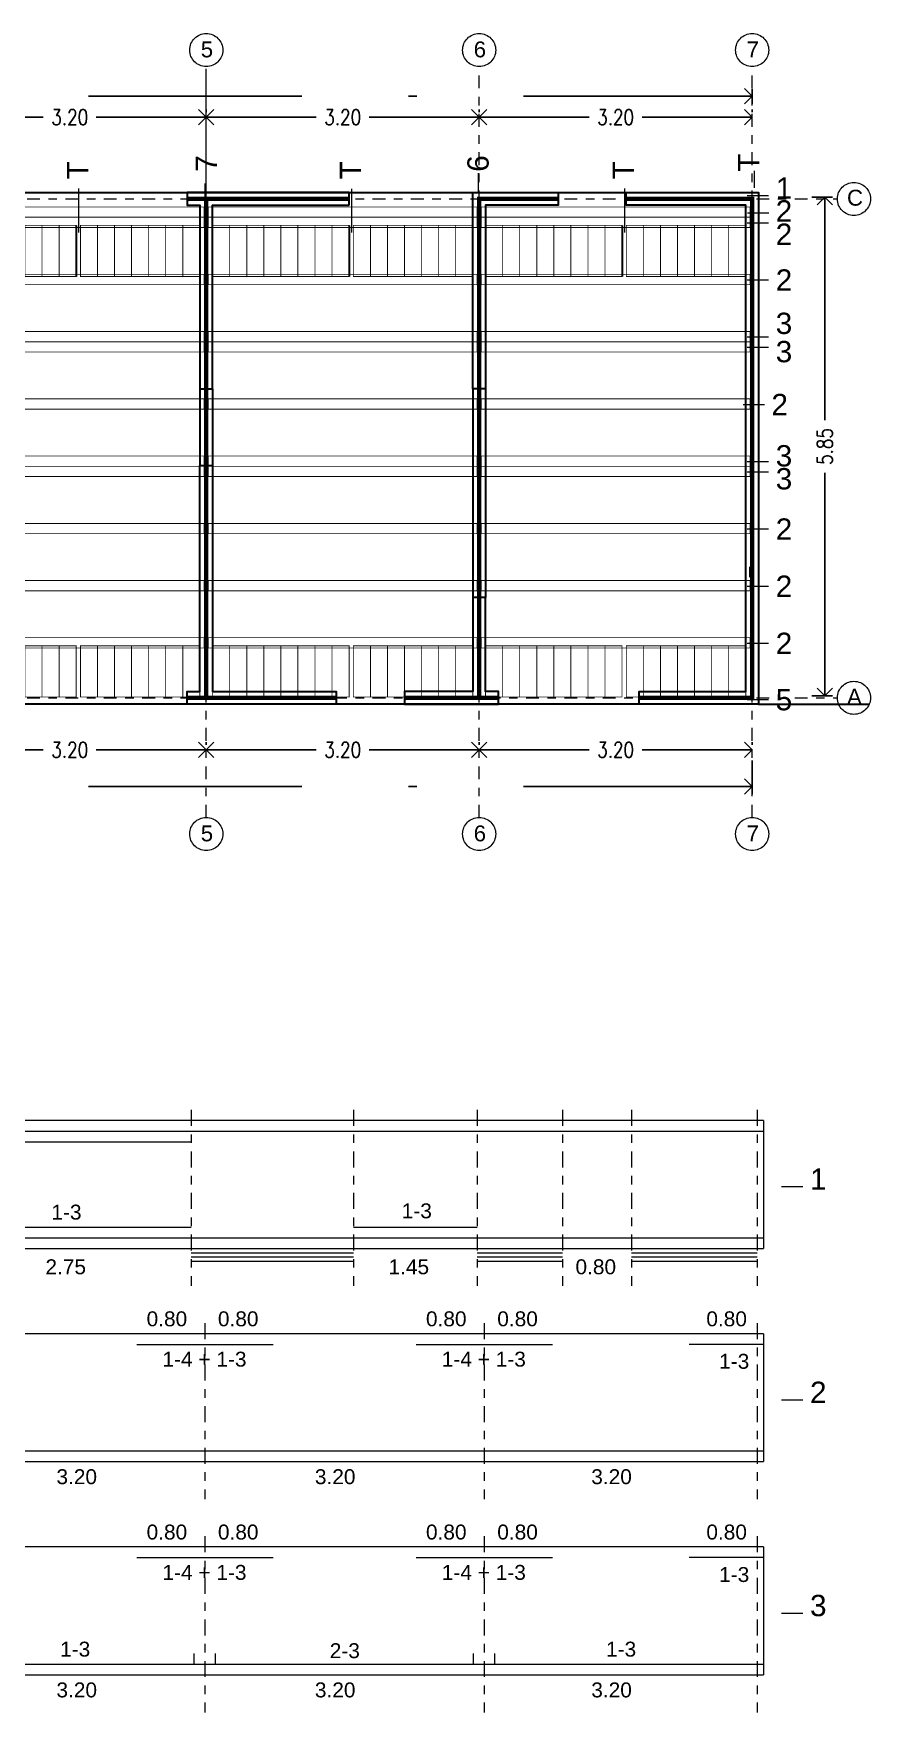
# Model space of a CAD drawing. Header units: metres. Extents: x 101 to 152, y -469 to -326.
# Drawn here: x 120.02 to 129.83, y -430.4 to -410.72 of the extents above; entities that cross this region are included whole.
import ezdxf

# ---------------------------------------------------------------- set-up
doc = ezdxf.new("R2010")
doc.units = ezdxf.units.M
doc.header["$LTSCALE"] = 5
doc.header["$MEASUREMENT"] = 0
doc.linetypes.add('CENTER2', pattern=[1.125, 0.75, -0.125, 0.125, -0.125])
doc.linetypes.add('DASHDOT', pattern=[1, 0.5, -0.25, 0, -0.25])
doc.layers.get('0').update_dxf_attribs({"color": 30})
doc.layers.get('DEFPOINTS').update_dxf_attribs({"color": 210})
for name, color, linetype, lineweight in [('A-ANNO-DIMS', 3, 'Continuous', 18), ('A-ANNO-SYMB', 3, 'Continuous', 18), ('A-ANNO-TEXT', 3, 'Continuous', 18), ('A-DETL-MBND', 3, 'Continuous', 18), ('A-FLOR-LEVL', 7, 'Continuous', 35), ('A-WALL-FULL', 7, 'Continuous', 35)]:
    doc.layers.add(name, color=color, linetype=linetype, lineweight=lineweight)
doc.styles.add('E-ARIAL', font='arial.ttf')
doc.styles.add('E-ROMANS', font='romans.shx', dxfattribs={"width": 0.8})
doc.styles.get("Standard").update_dxf_attribs({"font": 'arial.ttf'})
doc.dimstyles.new('E-0100_ARW_18', dxfattribs={"dimscale": 0.001, "dimtxt": 180, "dimasz": 180, "dimexe": 90, "dimexo": 60, "dimgap": 90, "dimtad": 0, "dimzin": 0, "dimdsep": 46, "dimtxsty": 'E-ROMANS', "dimblk": 'OPEN90', "dimcen": 90, "dimclrd": 256, "dimclre": 256, "dimclrt": 256, "dimadec": 0, "dimazin": 0, "dimtfac": 1, "dimtmove": 1, "dimatfit": 3, "dimldrblk": 'OPEN90', "dimfxl": 1, "dimtfill": 1, "dimtolj": 1, "dimtzin": 0, "dimarcsym": 0})

# ---------------------------------------------------------------- blocks, each defined once
blk = doc.blocks.new('_Open90')
at = {"color": 0, "linetype": 'ByBlock', "lineweight": -2}
for p, q in [((0, 0), (-1, 0)), ((-0.5, 0.5), (0, 0)), ((0, 0), (-0.5, -0.5))]:
    blk.add_line(p, q, dxfattribs=at)
blk = doc.blocks.new('*D47')
at = {"layer": 'A-ANNO-DIMS', "linetype": 'DASHDOT', "lineweight": -2, "transparency": 16777216}
for p, q in [((118.84, -419.056), (118.84, -419.026)), ((122.04, -419.056), (122.04, -419.026)), ((119.02, -419.116), (120.13, -419.116)), ((121.86, -419.116), (120.749, -419.116))]:
    blk.add_line(p, q, dxfattribs=at)
at = {"layer": 'DEFPOINTS', "color": 0, "linetype": 'DASHDOT', "transparency": 16777216}
for p in [(118.84, -419.116), (122.04, -419.116), (122.04, -419.116)]:
    blk.add_point(p, dxfattribs=at)
at = {"layer": 'A-ANNO-DIMS', "linetype": 'DASHDOT', "lineweight": -2, "transparency": 16777216, "xscale": 0.18, "yscale": 0.18, "zscale": 0.18, "rotation": 180}
blk.add_blockref('_Open90', (118.84, -419.116), dxfattribs=at)
at = {"layer": 'A-ANNO-DIMS', "linetype": 'DASHDOT', "lineweight": -2, "transparency": 16777216, "xscale": 0.18, "yscale": 0.18, "zscale": 0.18}
blk.add_blockref('_Open90', (122.04, -419.116), dxfattribs=at)
at = {"layer": 'A-ANNO-DIMS', "linetype": 'DASHDOT', "transparency": 16777216, "insert": (120.44, -419.116), "char_height": 0.18, "attachment_point": 5, "style": 'E-ROMANS', "bg_fill": 3, "box_fill_scale": 1.25, "bg_fill_color": 256, "bg_fill_true_color": 13158600, "bg_fill_transparency": 0}
blk.add_mtext('\\A1;3.20', dxfattribs=at)
blk = doc.blocks.new('*D48')
at = {"layer": 'A-ANNO-DIMS', "linetype": 'DASHDOT', "lineweight": -2, "transparency": 16777216}
for p, q in [((122.04, -419.056), (122.04, -419.026)), ((125.24, -419.056), (125.24, -419.026)), ((122.22, -419.116), (123.33, -419.116)), ((125.06, -419.116), (123.949, -419.116))]:
    blk.add_line(p, q, dxfattribs=at)
at = {"layer": 'DEFPOINTS', "color": 0, "linetype": 'DASHDOT', "transparency": 16777216}
for p in [(122.04, -419.116), (125.24, -419.116), (125.24, -419.116)]:
    blk.add_point(p, dxfattribs=at)
at = {"layer": 'A-ANNO-DIMS', "linetype": 'DASHDOT', "lineweight": -2, "transparency": 16777216, "xscale": 0.18, "yscale": 0.18, "zscale": 0.18, "rotation": 180}
blk.add_blockref('_Open90', (122.04, -419.116), dxfattribs=at)
at = {"layer": 'A-ANNO-DIMS', "linetype": 'DASHDOT', "lineweight": -2, "transparency": 16777216, "xscale": 0.18, "yscale": 0.18, "zscale": 0.18}
blk.add_blockref('_Open90', (125.24, -419.116), dxfattribs=at)
at = {"layer": 'A-ANNO-DIMS', "linetype": 'DASHDOT', "transparency": 16777216, "insert": (123.64, -419.116), "char_height": 0.18, "attachment_point": 5, "style": 'E-ROMANS', "bg_fill": 3, "box_fill_scale": 1.25, "bg_fill_color": 256, "bg_fill_true_color": 13158600, "bg_fill_transparency": 0}
blk.add_mtext('\\A1;3.20', dxfattribs=at)
blk = doc.blocks.new('*D49')
at = {"layer": 'A-ANNO-DIMS', "linetype": 'DASHDOT', "lineweight": -2, "transparency": 16777216}
for p, q in [((125.24, -419.056), (125.24, -419.026)), ((128.44, -419.056), (128.44, -419.026)), ((125.42, -419.116), (126.53, -419.116)), ((128.26, -419.116), (127.149, -419.116))]:
    blk.add_line(p, q, dxfattribs=at)
at = {"layer": 'DEFPOINTS', "color": 0, "linetype": 'DASHDOT', "transparency": 16777216}
for p in [(125.24, -419.116), (128.44, -419.116), (128.44, -419.116)]:
    blk.add_point(p, dxfattribs=at)
at = {"layer": 'A-ANNO-DIMS', "linetype": 'DASHDOT', "lineweight": -2, "transparency": 16777216, "xscale": 0.18, "yscale": 0.18, "zscale": 0.18, "rotation": 180}
blk.add_blockref('_Open90', (125.24, -419.116), dxfattribs=at)
at = {"layer": 'A-ANNO-DIMS', "linetype": 'DASHDOT', "lineweight": -2, "transparency": 16777216, "xscale": 0.18, "yscale": 0.18, "zscale": 0.18}
blk.add_blockref('_Open90', (128.44, -419.116), dxfattribs=at)
at = {"layer": 'A-ANNO-DIMS', "linetype": 'DASHDOT', "transparency": 16777216, "insert": (126.84, -419.116), "char_height": 0.18, "attachment_point": 5, "style": 'E-ROMANS', "bg_fill": 3, "box_fill_scale": 1.25, "bg_fill_color": 256, "bg_fill_true_color": 13158600, "bg_fill_transparency": 0}
blk.add_mtext('\\A1;3.20', dxfattribs=at)
blk = doc.blocks.new('*D50')
at = {"layer": 'A-ANNO-DIMS', "linetype": 'DASHDOT', "lineweight": -2, "transparency": 16777216}
for p, q in [((128.44, -419.242), (128.44, -419.637)), ((109.242, -419.641), (109.242, -419.457)), ((109.422, -419.547), (118.473, -419.547)), ((128.26, -419.547), (119.208, -419.547))]:
    blk.add_line(p, q, dxfattribs=at)
at = {"layer": 'DEFPOINTS', "color": 0, "linetype": 'DASHDOT', "transparency": 16777216}
for p in [(128.44, -419.182), (128.44, -419.547), (109.242, -419.701)]:
    blk.add_point(p, dxfattribs=at)
at = {"layer": 'A-ANNO-DIMS', "linetype": 'DASHDOT', "lineweight": -2, "transparency": 16777216, "xscale": 0.18, "yscale": 0.18, "zscale": 0.18, "rotation": 180}
blk.add_blockref('_Open90', (109.242, -419.547), dxfattribs=at)
at = {"layer": 'A-ANNO-DIMS', "linetype": 'DASHDOT', "lineweight": -2, "transparency": 16777216, "xscale": 0.18, "yscale": 0.18, "zscale": 0.18}
blk.add_blockref('_Open90', (128.44, -419.547), dxfattribs=at)
at = {"layer": 'A-ANNO-DIMS', "linetype": 'DASHDOT', "transparency": 16777216, "insert": (118.841, -419.547), "char_height": 0.18, "attachment_point": 5, "style": 'E-ROMANS', "bg_fill": 3, "box_fill_scale": 1.25, "bg_fill_color": 256, "bg_fill_true_color": 13158600, "bg_fill_transparency": 0}
blk.add_mtext('\\A1;19.20', dxfattribs=at)
blk = doc.blocks.new('*D54')
at = {"layer": 'A-ANNO-DIMS', "linetype": 'DASHDOT', "lineweight": -2, "transparency": 16777216}
for p, q in [((118.84, -411.639), (118.84, -411.609)), ((119.02, -411.699), (120.13, -411.699)), ((121.86, -411.699), (120.749, -411.699)), ((122.04, -411.639), (122.04, -411.609))]:
    blk.add_line(p, q, dxfattribs=at)
at = {"layer": 'DEFPOINTS', "color": 0, "linetype": 'DASHDOT', "transparency": 16777216}
for p in [(118.84, -411.699), (122.04, -411.699), (122.04, -411.699)]:
    blk.add_point(p, dxfattribs=at)
at = {"layer": 'A-ANNO-DIMS', "linetype": 'DASHDOT', "lineweight": -2, "transparency": 16777216, "xscale": 0.18, "yscale": 0.18, "zscale": 0.18, "rotation": 180}
blk.add_blockref('_Open90', (118.84, -411.699), dxfattribs=at)
at = {"layer": 'A-ANNO-DIMS', "linetype": 'DASHDOT', "lineweight": -2, "transparency": 16777216, "xscale": 0.18, "yscale": 0.18, "zscale": 0.18}
blk.add_blockref('_Open90', (122.04, -411.699), dxfattribs=at)
at = {"layer": 'A-ANNO-DIMS', "linetype": 'DASHDOT', "transparency": 16777216, "insert": (120.44, -411.699), "char_height": 0.18, "attachment_point": 5, "style": 'E-ROMANS', "bg_fill": 3, "box_fill_scale": 1.25, "bg_fill_color": 256, "bg_fill_true_color": 13158600, "bg_fill_transparency": 0}
blk.add_mtext('\\A1;3.20', dxfattribs=at)
blk = doc.blocks.new('*D55')
at = {"layer": 'A-ANNO-DIMS', "linetype": 'DASHDOT', "lineweight": -2, "transparency": 16777216}
for p, q in [((122.04, -411.639), (122.04, -411.609)), ((122.22, -411.699), (123.33, -411.699)), ((125.06, -411.699), (123.949, -411.699)), ((125.24, -411.639), (125.24, -411.609))]:
    blk.add_line(p, q, dxfattribs=at)
at = {"layer": 'DEFPOINTS', "color": 0, "linetype": 'DASHDOT', "transparency": 16777216}
for p in [(122.04, -411.699), (125.24, -411.699), (125.24, -411.699)]:
    blk.add_point(p, dxfattribs=at)
at = {"layer": 'A-ANNO-DIMS', "linetype": 'DASHDOT', "lineweight": -2, "transparency": 16777216, "xscale": 0.18, "yscale": 0.18, "zscale": 0.18, "rotation": 180}
blk.add_blockref('_Open90', (122.04, -411.699), dxfattribs=at)
at = {"layer": 'A-ANNO-DIMS', "linetype": 'DASHDOT', "lineweight": -2, "transparency": 16777216, "xscale": 0.18, "yscale": 0.18, "zscale": 0.18}
blk.add_blockref('_Open90', (125.24, -411.699), dxfattribs=at)
at = {"layer": 'A-ANNO-DIMS', "linetype": 'DASHDOT', "transparency": 16777216, "insert": (123.64, -411.699), "char_height": 0.18, "attachment_point": 5, "style": 'E-ROMANS', "bg_fill": 3, "box_fill_scale": 1.25, "bg_fill_color": 256, "bg_fill_true_color": 13158600, "bg_fill_transparency": 0}
blk.add_mtext('\\A1;3.20', dxfattribs=at)
blk = doc.blocks.new('*D56')
at = {"layer": 'A-ANNO-DIMS', "linetype": 'DASHDOT', "lineweight": -2, "transparency": 16777216}
for p, q in [((125.24, -411.639), (125.24, -411.609)), ((125.42, -411.699), (126.53, -411.699)), ((128.26, -411.699), (127.149, -411.699)), ((128.44, -411.639), (128.44, -411.609))]:
    blk.add_line(p, q, dxfattribs=at)
at = {"layer": 'DEFPOINTS', "color": 0, "linetype": 'DASHDOT', "transparency": 16777216}
for p in [(125.24, -411.699), (128.44, -411.699), (128.44, -411.699)]:
    blk.add_point(p, dxfattribs=at)
at = {"layer": 'A-ANNO-DIMS', "linetype": 'DASHDOT', "lineweight": -2, "transparency": 16777216, "xscale": 0.18, "yscale": 0.18, "zscale": 0.18, "rotation": 180}
blk.add_blockref('_Open90', (125.24, -411.699), dxfattribs=at)
at = {"layer": 'A-ANNO-DIMS', "linetype": 'DASHDOT', "lineweight": -2, "transparency": 16777216, "xscale": 0.18, "yscale": 0.18, "zscale": 0.18}
blk.add_blockref('_Open90', (128.44, -411.699), dxfattribs=at)
at = {"layer": 'A-ANNO-DIMS', "linetype": 'DASHDOT', "transparency": 16777216, "insert": (126.84, -411.699), "char_height": 0.18, "attachment_point": 5, "style": 'E-ROMANS', "bg_fill": 3, "box_fill_scale": 1.25, "bg_fill_color": 256, "bg_fill_true_color": 13158600, "bg_fill_transparency": 0}
blk.add_mtext('\\A1;3.20', dxfattribs=at)
blk = doc.blocks.new('*D57')
at = {"layer": 'A-ANNO-DIMS', "linetype": 'DASHDOT', "lineweight": -2, "transparency": 16777216}
for p, q in [((109.242, -411.266), (109.242, -411.541)), ((128.44, -411.366), (128.44, -411.541)), ((109.422, -411.451), (118.473, -411.451)), ((128.26, -411.451), (119.208, -411.451))]:
    blk.add_line(p, q, dxfattribs=at)
at = {"layer": 'DEFPOINTS', "color": 0, "linetype": 'DASHDOT', "transparency": 16777216}
for p in [(109.242, -411.206), (128.44, -411.306), (128.44, -411.451)]:
    blk.add_point(p, dxfattribs=at)
at = {"layer": 'A-ANNO-DIMS', "linetype": 'DASHDOT', "lineweight": -2, "transparency": 16777216, "xscale": 0.18, "yscale": 0.18, "zscale": 0.18, "rotation": 180}
blk.add_blockref('_Open90', (109.242, -411.451), dxfattribs=at)
at = {"layer": 'A-ANNO-DIMS', "linetype": 'DASHDOT', "lineweight": -2, "transparency": 16777216, "xscale": 0.18, "yscale": 0.18, "zscale": 0.18}
blk.add_blockref('_Open90', (128.44, -411.451), dxfattribs=at)
at = {"layer": 'A-ANNO-DIMS', "linetype": 'DASHDOT', "transparency": 16777216, "insert": (118.841, -411.451), "char_height": 0.18, "attachment_point": 5, "style": 'E-ROMANS', "bg_fill": 3, "box_fill_scale": 1.25, "bg_fill_color": 256, "bg_fill_true_color": 13158600, "bg_fill_transparency": 0}
blk.add_mtext('\\A1;19.20', dxfattribs=at)
blk = doc.blocks.new('*D59')
at = {"layer": 'A-ANNO-DIMS', "linetype": 'DASHDOT', "lineweight": -2, "transparency": 16777216}
for p, q in [((129.139, -412.635), (129.384, -412.635)), ((129.294, -412.815), (129.294, -415.25)), ((129.294, -418.305), (129.294, -415.869)), ((129.139, -418.485), (129.384, -418.485))]:
    blk.add_line(p, q, dxfattribs=at)
at = {"layer": 'DEFPOINTS', "color": 0, "linetype": 'DASHDOT', "transparency": 16777216}
for p in [(129.079, -412.635), (129.079, -418.485), (129.294, -418.485)]:
    blk.add_point(p, dxfattribs=at)
at = {"layer": 'A-ANNO-DIMS', "linetype": 'DASHDOT', "lineweight": -2, "transparency": 16777216, "xscale": 0.18, "yscale": 0.18, "zscale": 0.18}
for p, rotation in [((129.294, -412.635), 90), ((129.294, -418.485), 270)]:
    blk.add_blockref('_Open90', p, dxfattribs=dict(at, rotation=rotation))
at = {"layer": 'A-ANNO-DIMS', "linetype": 'DASHDOT', "transparency": 16777216, "insert": (129.294, -415.56), "char_height": 0.18, "attachment_point": 5, "rotation": 90, "style": 'E-ROMANS', "bg_fill": 3, "box_fill_scale": 1.25, "bg_fill_color": 256, "bg_fill_true_color": 13158600, "bg_fill_transparency": 0}
blk.add_mtext('\\A1;5.85', dxfattribs=at)

msp = doc.modelspace()

# ---------------------------------------------------------------- linework, layer by layer
at = {"layer": 'A-ANNO-SYMB', "linetype": 'CENTER2'}
msp.add_line((122.04, -414.882), (122.04, -411.106), dxfattribs=at)
at = {"layer": 'A-ANNO-SYMB', "linetype": 'CENTER2', "ltscale": 0.04}
for p, q in [((122.04, -419.91), (122.04, -411.123)), ((125.24, -419.91), (125.24, -411.106)), ((125.24, -419.91), (125.24, -411.123)), ((128.44, -419.91), (128.44, -411.106)), ((108.24, -412.657), (129.44, -412.657)), ((122.04, -419.91), (122.04, -415.512)), ((108.24, -418.507), (129.44, -418.507))]:
    msp.add_line(p, q, dxfattribs=at)
at = {"layer": 'A-ANNO-SYMB', "linetype": 'CENTER2', "ltscale": 0.05}
for p, q in [((121.865, -423.337), (121.865, -425.402)), ((123.765, -423.337), (123.765, -425.402)), ((125.215, -423.337), (125.215, -425.402)), ((126.215, -423.337), (126.215, -425.402)), ((127.025, -423.337), (127.025, -425.402)), ((128.5, -423.337), (128.5, -425.402)), ((122.025, -425.837), (122.025, -427.902)), ((125.3, -425.837), (125.3, -427.902)), ((128.5, -425.837), (128.5, -427.902)), ((122.025, -428.337), (122.025, -430.402)), ((125.3, -428.337), (125.3, -430.402)), ((128.5, -428.337), (128.5, -430.402))]:
    msp.add_line(p, q, dxfattribs=at)
at = {"layer": 'A-ANNO-SYMB', "linetype": 'CENTER2'}
for centre in [(122.04, -410.912), (125.24, -410.912), (128.44, -410.912), (129.633, -412.657), (129.633, -418.507), (122.04, -420.103), (125.24, -420.103), (128.44, -420.103)]:
    msp.add_circle(centre, 0.194, dxfattribs=at)
at = {"layer": 'A-ANNO-TEXT', "color": 2}
for points in [[(125.228, -412.354), (125.228, -412.571)], [(128.467, -412.528), (128.467, -412.329)], [(120.542, -412.536), (120.542, -413.05)], [(122.023, -412.475), (122.023, -412.697)], [(123.742, -412.538), (123.742, -413.05)], [(126.942, -412.534), (126.942, -413.05)], [(128.387, -412.819), (128.634, -412.819)]]:
    msp.add_lwpolyline(points, dxfattribs=at)
at = {"layer": 'A-ANNO-TEXT', "color": 2, "elevation": 70.947}
for points in [[(128.383, -412.618), (128.633, -412.618)], [(128.383, -412.936), (128.633, -412.936)], [(128.383, -413.606), (128.633, -413.606)], [(128.383, -414.276), (128.633, -414.276)], [(128.383, -414.396), (128.633, -414.396)], [(128.333, -415.066), (128.583, -415.066)], [(128.383, -415.736), (128.633, -415.736)], [(128.383, -415.856), (128.633, -415.856)], [(128.383, -416.526), (128.633, -416.526)], [(128.383, -417.196), (128.633, -417.196)], [(128.383, -417.866), (128.633, -417.866)], [(128.383, -418.526), (128.633, -418.526)], [(128.784, -424.237), (129.034, -424.237)], [(128.784, -426.737), (129.034, -426.737)], [(128.784, -429.237), (129.034, -429.237)]]:
    msp.add_lwpolyline(points, dxfattribs=at)
at = {"layer": 'A-DETL-MBND'}
for p, q in [((128.575, -423.462), (109.225, -423.462)), ((128.575, -423.462), (128.575, -424.962)), ((109.225, -424.962), (128.575, -424.962)), ((128.575, -425.962), (109.225, -425.962)), ((128.575, -426.087), (127.775, -426.087)), ((128.575, -425.962), (128.575, -427.462)), ((109.225, -427.462), (128.575, -427.462)), ((128.575, -428.462), (109.225, -428.462)), ((128.575, -428.462), (128.575, -429.962)), ((128.575, -428.587), (127.775, -428.587)), ((109.225, -429.962), (128.575, -429.962))]:
    msp.add_line(p, q, dxfattribs=at)
at = {"layer": 'A-DETL-MBND', "color": 5}
for p, q in [((109.225, -423.587), (128.575, -423.587)), ((115.775, -423.712), (121.865, -423.712)), ((115.775, -424.712), (121.865, -424.712)), ((123.765, -424.712), (125.215, -424.712)), ((109.225, -424.837), (128.575, -424.837)), ((121.225, -426.087), (122.825, -426.087)), ((124.5, -426.087), (126.1, -426.087)), ((128.575, -426.087), (127.7, -426.087)), ((109.225, -427.337), (128.575, -427.337)), ((121.225, -428.587), (122.825, -428.587)), ((124.5, -428.587), (126.1, -428.587)), ((128.575, -428.587), (127.7, -428.587)), ((109.225, -429.837), (128.575, -429.837)), ((121.9, -429.837), (121.9, -429.712)), ((122.15, -429.837), (122.15, -429.712)), ((125.175, -429.837), (125.175, -429.712)), ((125.425, -429.837), (125.425, -429.712))]:
    msp.add_line(p, q, dxfattribs=at)
at = {"layer": 'A-DETL-MBND', "color": 8}
for p, q in [((121.865, -425.012), (123.765, -425.012)), ((121.865, -425.062), (123.765, -425.062)), ((121.865, -425.112), (123.765, -425.112)), ((125.215, -425.012), (126.215, -425.012)), ((125.215, -425.062), (126.215, -425.062)), ((125.215, -425.112), (126.215, -425.112)), ((127.025, -425.012), (128.5, -425.012)), ((127.025, -425.062), (128.5, -425.062)), ((127.025, -425.112), (128.5, -425.112))]:
    msp.add_line(p, q, dxfattribs=at)
at = {"layer": 'A-FLOR-LEVL'}
for p, q in [((109.165, -412.582), (128.515, -412.582)), ((128.515, -412.582), (128.515, -418.582)), ((121.965, -414.882), (121.965, -415.782)), ((122.115, -414.882), (122.115, -415.792)), ((125.165, -414.882), (125.165, -417.332)), ((125.315, -414.882), (125.315, -417.332)), ((128.515, -418.582), (109.165, -418.582))]:
    msp.add_line(p, q, dxfattribs=at)
at = {"layer": 'A-FLOR-LEVL', "const_width": 0.01}
for points in [[(118.865, -412.752), (122.015, -412.752), (122.015, -412.872), (118.865, -412.872), (118.865, -412.752)], [(122.065, -412.752), (125.215, -412.752), (125.215, -412.872), (122.065, -412.872), (122.065, -412.752)], [(125.265, -412.752), (128.415, -412.752), (128.415, -412.872), (125.265, -412.872), (125.265, -412.752)], [(118.865, -412.872), (122.015, -412.872), (122.015, -412.992), (118.865, -412.992), (118.865, -412.872)], [(120.565, -412.967), (120.765, -412.967), (120.765, -413.567), (120.565, -413.567), (120.565, -412.967)], [(120.765, -412.967), (120.965, -412.967), (120.965, -413.567), (120.765, -413.567), (120.765, -412.967)], [(120.965, -412.967), (121.165, -412.967), (121.165, -413.567), (120.965, -413.567), (120.965, -412.967)], [(121.165, -412.967), (121.365, -412.967), (121.365, -413.567), (121.165, -413.567), (121.165, -412.967)], [(121.365, -412.967), (121.565, -412.967), (121.565, -413.567), (121.365, -413.567), (121.365, -412.967)], [(121.565, -412.967), (121.765, -412.967), (121.765, -413.567), (121.565, -413.567), (121.565, -412.967)], [(121.765, -412.967), (121.965, -412.967), (121.965, -413.567), (121.765, -413.567), (121.765, -412.967)], [(122.065, -412.872), (125.215, -412.872), (125.215, -412.992), (122.065, -412.992), (122.065, -412.872)], [(122.115, -412.967), (122.315, -412.967), (122.315, -413.567), (122.115, -413.567), (122.115, -412.967)], [(122.315, -412.967), (122.515, -412.967), (122.515, -413.567), (122.315, -413.567), (122.315, -412.967)], [(123.765, -412.967), (123.965, -412.967), (123.965, -413.567), (123.765, -413.567), (123.765, -412.967)], [(123.965, -412.967), (124.165, -412.967), (124.165, -413.567), (123.965, -413.567), (123.965, -412.967)], [(124.165, -412.967), (124.365, -412.967), (124.365, -413.567), (124.165, -413.567), (124.165, -412.967)], [(124.365, -412.967), (124.565, -412.967), (124.565, -413.567), (124.365, -413.567), (124.365, -412.967)], [(124.565, -412.967), (124.765, -412.967), (124.765, -413.567), (124.565, -413.567), (124.565, -412.967)], [(124.765, -412.967), (124.965, -412.967), (124.965, -413.567), (124.765, -413.567), (124.765, -412.967)], [(124.965, -412.967), (125.165, -412.967), (125.165, -413.567), (124.965, -413.567), (124.965, -412.967)], [(125.265, -412.872), (128.415, -412.872), (128.415, -412.992), (125.265, -412.992), (125.265, -412.872)], [(125.315, -412.967), (125.515, -412.967), (125.515, -413.567), (125.315, -413.567), (125.315, -412.967)], [(126.965, -412.967), (127.165, -412.967), (127.165, -413.567), (126.965, -413.567), (126.965, -412.967)], [(127.165, -412.967), (127.365, -412.967), (127.365, -413.567), (127.165, -413.567), (127.165, -412.967)], [(127.365, -412.967), (127.565, -412.967), (127.565, -413.567), (127.365, -413.567), (127.365, -412.967)], [(127.565, -412.967), (127.765, -412.967), (127.765, -413.567), (127.565, -413.567), (127.565, -412.967)], [(127.765, -412.967), (127.965, -412.967), (127.965, -413.567), (127.765, -413.567), (127.765, -412.967)], [(127.965, -412.967), (128.165, -412.967), (128.165, -413.567), (127.965, -413.567), (127.965, -412.967)], [(128.165, -412.967), (128.365, -412.967), (128.365, -413.567), (128.165, -413.567), (128.165, -412.967)], [(118.865, -413.542), (122.015, -413.542), (122.015, -413.662), (118.865, -413.662), (118.865, -413.542)], [(122.065, -413.542), (125.215, -413.542), (125.215, -413.662), (122.065, -413.662), (122.065, -413.542)], [(125.265, -413.542), (128.415, -413.542), (128.415, -413.662), (125.265, -413.662), (125.265, -413.542)], [(118.865, -414.212), (122.015, -414.212), (122.015, -414.332), (118.865, -414.332), (118.865, -414.212)], [(118.865, -414.332), (122.015, -414.332), (122.015, -414.452), (118.865, -414.452), (118.865, -414.332)], [(122.065, -414.212), (125.215, -414.212), (125.215, -414.332), (122.065, -414.332), (122.065, -414.212)], [(122.065, -414.332), (125.215, -414.332), (125.215, -414.452), (122.065, -414.452), (122.065, -414.332)], [(125.265, -414.212), (128.415, -414.212), (128.415, -414.332), (125.265, -414.332), (125.265, -414.212)], [(125.265, -414.332), (128.415, -414.332), (128.415, -414.452), (125.265, -414.452), (125.265, -414.332)], [(118.865, -415.002), (122.015, -415.002), (122.015, -415.122), (118.865, -415.122), (118.865, -415.002)], [(122.065, -415.002), (125.215, -415.002), (125.215, -415.122), (122.065, -415.122), (122.065, -415.002)], [(125.265, -415.002), (128.415, -415.002), (128.415, -415.122), (125.265, -415.122), (125.265, -415.002)], [(118.865, -415.672), (122.015, -415.672), (122.015, -415.792), (118.865, -415.792), (118.865, -415.672)], [(122.065, -415.672), (125.215, -415.672), (125.215, -415.792), (122.065, -415.792), (122.065, -415.672)], [(125.265, -415.672), (128.415, -415.672), (128.415, -415.792), (125.265, -415.792), (125.265, -415.672)], [(118.865, -415.792), (122.015, -415.792), (122.015, -415.912), (118.865, -415.912), (118.865, -415.792)], [(122.065, -415.792), (125.215, -415.792), (125.215, -415.912), (122.065, -415.912), (122.065, -415.792)], [(125.265, -415.792), (128.415, -415.792), (128.415, -415.912), (125.265, -415.912), (125.265, -415.792)], [(118.865, -416.462), (122.015, -416.462), (122.015, -416.582), (118.865, -416.582), (118.865, -416.462)], [(122.065, -416.462), (125.215, -416.462), (125.215, -416.582), (122.065, -416.582), (122.065, -416.462)], [(125.265, -416.462), (128.415, -416.462), (128.415, -416.582), (125.265, -416.582), (125.265, -416.462)], [(118.865, -417.132), (122.015, -417.132), (122.015, -417.252), (118.865, -417.252), (118.865, -417.132)], [(122.065, -417.132), (125.215, -417.132), (125.215, -417.252), (122.065, -417.252), (122.065, -417.132)], [(125.265, -417.132), (128.415, -417.132), (128.415, -417.252), (125.265, -417.252), (125.265, -417.132)], [(118.865, -417.802), (122.015, -417.802), (122.015, -417.922), (118.865, -417.922), (118.865, -417.802)], [(122.065, -417.802), (125.215, -417.802), (125.215, -417.922), (122.065, -417.922), (122.065, -417.802)], [(125.265, -417.802), (128.415, -417.802), (128.415, -417.922), (125.265, -417.922), (125.265, -417.802)], [(120.565, -417.897), (120.765, -417.897), (120.765, -418.497), (120.565, -418.497), (120.565, -417.897)], [(120.765, -417.897), (120.965, -417.897), (120.965, -418.497), (120.765, -418.497), (120.765, -417.897)], [(120.965, -417.897), (121.165, -417.897), (121.165, -418.497), (120.965, -418.497), (120.965, -417.897)], [(121.165, -417.897), (121.365, -417.897), (121.365, -418.497), (121.165, -418.497), (121.165, -417.897)], [(121.365, -417.897), (121.565, -417.897), (121.565, -418.497), (121.365, -418.497), (121.365, -417.897)], [(121.565, -417.897), (121.765, -417.897), (121.765, -418.497), (121.565, -418.497), (121.565, -417.897)], [(121.765, -417.897), (121.965, -417.897), (121.965, -418.497), (121.765, -418.497), (121.765, -417.897)], [(122.115, -417.897), (122.315, -417.897), (122.315, -418.497), (122.115, -418.497), (122.115, -417.897)], [(123.765, -417.897), (123.965, -417.897), (123.965, -418.497), (123.765, -418.497), (123.765, -417.897)], [(123.965, -417.897), (124.165, -417.897), (124.165, -418.497), (123.965, -418.497), (123.965, -417.897)], [(124.165, -417.897), (124.365, -417.897), (124.365, -418.497), (124.165, -418.497), (124.165, -417.897)], [(124.365, -417.897), (124.565, -417.897), (124.565, -418.497), (124.365, -418.497), (124.365, -417.897)], [(124.565, -417.897), (124.765, -417.897), (124.765, -418.497), (124.565, -418.497), (124.565, -417.897)], [(124.765, -417.897), (124.965, -417.897), (124.965, -418.497), (124.765, -418.497), (124.765, -417.897)], [(124.965, -417.897), (125.165, -417.897), (125.165, -418.497), (124.965, -418.497), (124.965, -417.897)], [(125.315, -417.897), (125.515, -417.897), (125.515, -418.497), (125.315, -418.497), (125.315, -417.897)], [(126.965, -417.897), (127.165, -417.897), (127.165, -418.497), (126.965, -418.497), (126.965, -417.897)], [(127.165, -417.897), (127.365, -417.897), (127.365, -418.497), (127.165, -418.497), (127.165, -417.897)], [(127.365, -417.897), (127.565, -417.897), (127.565, -418.497), (127.365, -418.497), (127.365, -417.897)], [(127.565, -417.897), (127.765, -417.897), (127.765, -418.497), (127.565, -418.497), (127.565, -417.897)], [(127.765, -417.897), (127.965, -417.897), (127.965, -418.497), (127.765, -418.497), (127.765, -417.897)], [(127.965, -417.897), (128.165, -417.897), (128.165, -418.497), (127.965, -418.497), (127.965, -417.897)], [(128.165, -417.897), (128.365, -417.897), (128.365, -418.497), (128.165, -418.497), (128.165, -417.897)]]:
    msp.add_lwpolyline(points, dxfattribs=at)
at = {"layer": 'A-FLOR-LEVL'}
for points in [[(119.915, -413.567, 0, 0, 0), (119.915, -412.967, 0.01, 0.01, 0), (120.115, -412.967, 0.01, 0.01, 0), (120.115, -413.567, 0.01, 0.01, 0), (119.915, -413.567, 0.01, 0.01, 0), (119.915, -412.967, 0, 0, 0)], [(120.115, -413.567, 0, 0, 0), (120.115, -412.967, 0.01, 0.01, 0), (120.315, -412.967, 0.01, 0.01, 0), (120.315, -413.567, 0.01, 0.01, 0), (120.115, -413.567, 0.01, 0.01, 0), (120.115, -412.967, 0, 0, 0)], [(120.315, -413.567, 0, 0, 0), (120.315, -412.967, 0.01, 0.01, 0), (120.515, -412.967, 0.01, 0.01, 0), (120.515, -413.567, 0.01, 0.01, 0), (120.315, -413.567, 0.01, 0.01, 0), (120.315, -412.967, 0, 0, 0)], [(122.515, -413.567, 0, 0, 0), (122.515, -412.967, 0.01, 0.01, 0), (122.715, -412.967, 0.01, 0.01, 0), (122.715, -413.567, 0.01, 0.01, 0), (122.515, -413.567, 0.01, 0.01, 0), (122.515, -412.967, 0, 0, 0)], [(122.715, -413.567, 0, 0, 0), (122.715, -412.967, 0.01, 0.01, 0), (122.915, -412.967, 0.01, 0.01, 0), (122.915, -413.567, 0.01, 0.01, 0), (122.715, -413.567, 0.01, 0.01, 0), (122.715, -412.967, 0, 0, 0)], [(122.915, -413.567, 0, 0, 0), (122.915, -412.967, 0.01, 0.01, 0), (123.115, -412.967, 0.01, 0.01, 0), (123.115, -413.567, 0.01, 0.01, 0), (122.915, -413.567, 0.01, 0.01, 0), (122.915, -412.967, 0, 0, 0)], [(123.115, -413.567, 0, 0, 0), (123.115, -412.967, 0.01, 0.01, 0), (123.315, -412.967, 0.01, 0.01, 0), (123.315, -413.567, 0.01, 0.01, 0), (123.115, -413.567, 0.01, 0.01, 0), (123.115, -412.967, 0, 0, 0)], [(123.315, -413.567, 0, 0, 0), (123.315, -412.967, 0.01, 0.01, 0), (123.515, -412.967, 0.01, 0.01, 0), (123.515, -413.567, 0.01, 0.01, 0), (123.315, -413.567, 0.01, 0.01, 0), (123.315, -412.967, 0, 0, 0)], [(123.515, -413.567, 0, 0, 0), (123.515, -412.967, 0.01, 0.01, 0), (123.715, -412.967, 0.01, 0.01, 0), (123.715, -413.567, 0.01, 0.01, 0), (123.515, -413.567, 0.01, 0.01, 0), (123.515, -412.967, 0, 0, 0)], [(125.715, -413.567, 0, 0, 0), (125.715, -412.967, 0.01, 0.01, 0), (125.915, -412.967, 0.01, 0.01, 0), (125.915, -413.567, 0.01, 0.01, 0), (125.715, -413.567, 0.01, 0.01, 0), (125.715, -412.967, 0, 0, 0)], [(125.915, -413.567, 0, 0, 0), (125.915, -412.967, 0.01, 0.01, 0), (126.115, -412.967, 0.01, 0.01, 0), (126.115, -413.567, 0.01, 0.01, 0), (125.915, -413.567, 0.01, 0.01, 0), (125.915, -412.967, 0, 0, 0)], [(126.115, -413.567, 0, 0, 0), (126.115, -412.967, 0.01, 0.01, 0), (126.315, -412.967, 0.01, 0.01, 0), (126.315, -413.567, 0.01, 0.01, 0), (126.115, -413.567, 0.01, 0.01, 0), (126.115, -412.967, 0, 0, 0)], [(126.315, -413.567, 0, 0, 0), (126.315, -412.967, 0.01, 0.01, 0), (126.515, -412.967, 0.01, 0.01, 0), (126.515, -413.567, 0.01, 0.01, 0), (126.315, -413.567, 0.01, 0.01, 0), (126.315, -412.967, 0, 0, 0)], [(126.515, -413.567, 0, 0, 0), (126.515, -412.967, 0.01, 0.01, 0), (126.715, -412.967, 0.01, 0.01, 0), (126.715, -413.567, 0.01, 0.01, 0), (126.515, -413.567, 0.01, 0.01, 0), (126.515, -412.967, 0, 0, 0)], [(126.715, -413.567, 0, 0, 0), (126.715, -412.967, 0.01, 0.01, 0), (126.915, -412.967, 0.01, 0.01, 0), (126.915, -413.567, 0.01, 0.01, 0), (126.715, -413.567, 0.01, 0.01, 0), (126.715, -412.967, 0, 0, 0)], [(119.915, -418.497, 0, 0, 0), (119.915, -417.897, 0.01, 0.01, 0), (120.115, -417.897, 0.01, 0.01, 0), (120.115, -418.497, 0.01, 0.01, 0), (119.915, -418.497, 0.01, 0.01, 0), (119.915, -417.897, 0, 0, 0)], [(120.115, -418.497, 0, 0, 0), (120.115, -417.897, 0.01, 0.01, 0), (120.315, -417.897, 0.01, 0.01, 0), (120.315, -418.497, 0.01, 0.01, 0), (120.115, -418.497, 0.01, 0.01, 0), (120.115, -417.897, 0, 0, 0)], [(120.315, -418.497, 0, 0, 0), (120.315, -417.897, 0.01, 0.01, 0), (120.515, -417.897, 0.01, 0.01, 0), (120.515, -418.497, 0.01, 0.01, 0), (120.315, -418.497, 0.01, 0.01, 0), (120.315, -417.897, 0, 0, 0)], [(122.515, -418.497, 0, 0, 0), (122.515, -417.897, 0.01, 0.01, 0), (122.715, -417.897, 0.01, 0.01, 0), (122.715, -418.497, 0.01, 0.01, 0), (122.515, -418.497, 0.01, 0.01, 0), (122.515, -417.897, 0, 0, 0)], [(122.715, -418.497, 0, 0, 0), (122.715, -417.897, 0.01, 0.01, 0), (122.915, -417.897, 0.01, 0.01, 0), (122.915, -418.497, 0.01, 0.01, 0), (122.715, -418.497, 0.01, 0.01, 0), (122.715, -417.897, 0, 0, 0)], [(122.915, -418.497, 0, 0, 0), (122.915, -417.897, 0.01, 0.01, 0), (123.115, -417.897, 0.01, 0.01, 0), (123.115, -418.497, 0.01, 0.01, 0), (122.915, -418.497, 0.01, 0.01, 0), (122.915, -417.897, 0, 0, 0)], [(123.115, -418.497, 0, 0, 0), (123.115, -417.897, 0.01, 0.01, 0), (123.315, -417.897, 0.01, 0.01, 0), (123.315, -418.497, 0.01, 0.01, 0), (123.115, -418.497, 0.01, 0.01, 0), (123.115, -417.897, 0, 0, 0)], [(123.315, -418.497, 0, 0, 0), (123.315, -417.897, 0.01, 0.01, 0), (123.515, -417.897, 0.01, 0.01, 0), (123.515, -418.497, 0.01, 0.01, 0), (123.315, -418.497, 0.01, 0.01, 0), (123.315, -417.897, 0, 0, 0)], [(123.515, -418.497, 0, 0, 0), (123.515, -417.897, 0.01, 0.01, 0), (123.715, -417.897, 0.01, 0.01, 0), (123.715, -418.497, 0.01, 0.01, 0), (123.515, -418.497, 0.01, 0.01, 0), (123.515, -417.897, 0, 0, 0)], [(125.715, -418.497, 0, 0, 0), (125.715, -417.897, 0.01, 0.01, 0), (125.915, -417.897, 0.01, 0.01, 0), (125.915, -418.497, 0.01, 0.01, 0), (125.715, -418.497, 0.01, 0.01, 0), (125.715, -417.897, 0, 0, 0)], [(125.915, -418.497, 0, 0, 0), (125.915, -417.897, 0.01, 0.01, 0), (126.115, -417.897, 0.01, 0.01, 0), (126.115, -418.497, 0.01, 0.01, 0), (125.915, -418.497, 0.01, 0.01, 0), (125.915, -417.897, 0, 0, 0)], [(126.115, -418.497, 0, 0, 0), (126.115, -417.897, 0.01, 0.01, 0), (126.315, -417.897, 0.01, 0.01, 0), (126.315, -418.497, 0.01, 0.01, 0), (126.115, -418.497, 0.01, 0.01, 0), (126.115, -417.897, 0, 0, 0)], [(126.315, -418.497, 0, 0, 0), (126.315, -417.897, 0.01, 0.01, 0), (126.515, -417.897, 0.01, 0.01, 0), (126.515, -418.497, 0.01, 0.01, 0), (126.315, -418.497, 0.01, 0.01, 0), (126.315, -417.897, 0, 0, 0)], [(126.515, -418.497, 0, 0, 0), (126.515, -417.897, 0.01, 0.01, 0), (126.715, -417.897, 0.01, 0.01, 0), (126.715, -418.497, 0.01, 0.01, 0), (126.515, -418.497, 0.01, 0.01, 0), (126.515, -417.897, 0, 0, 0)], [(126.715, -418.497, 0, 0, 0), (126.715, -417.897, 0.01, 0.01, 0), (126.915, -417.897, 0.01, 0.01, 0), (126.915, -418.497, 0.01, 0.01, 0), (126.715, -418.497, 0.01, 0.01, 0), (126.715, -417.897, 0, 0, 0)]]:
    msp.add_lwpolyline(points, format="xyseb", dxfattribs=at)
for points in [[(120.515, -412.967), (120.515, -413.567)], [(123.715, -412.967), (123.715, -413.567)], [(126.915, -412.967), (126.915, -413.567)], [(128.415, -417.092), (128.415, -416.972)]]:
    msp.add_lwpolyline(points, dxfattribs=at)
for points in [[(125.515, -413.567, 0, 0, 0), (125.515, -412.967, 0.01, 0.01, 0), (125.715, -412.967, 0.01, 0.01, 0), (125.715, -413.567, 0.01, 0.01, 0), (125.515, -413.567, 0.01, 0.01, 0), (125.515, -412.967, 0, 0, 0)], [(122.315, -418.497, 0, 0, 0), (122.315, -417.897, 0.01, 0.01, 0), (122.515, -417.897, 0.01, 0.01, 0), (122.515, -418.497, 0.01, 0.01, 0), (122.315, -418.497, 0.01, 0.01, 0), (122.315, -417.897, 0, 0, 0)], [(125.515, -418.497, 0, 0, 0), (125.515, -417.897, 0.01, 0.01, 0), (125.715, -417.897, 0.01, 0.01, 0), (125.715, -418.497, 0.01, 0.01, 0), (125.515, -418.497, 0.01, 0.01, 0), (125.515, -417.897, 0, 0, 0)]]:
    msp.add_lwpolyline(points, format="xyseb", close=True, dxfattribs=at)
at = {"layer": 'A-WALL-FULL', "color": 2}
msp.add_line((128.515, -418.582), (129.811, -418.582), dxfattribs=at)
at = {"layer": 'A-WALL-FULL', "ltscale": 0.035, "const_width": 0.05}
for points in [[(123.715, -412.657), (121.815, -412.657)], [(122.04, -415.782), (122.04, -412.657)], [(126.165, -412.657), (125.24, -412.657), (125.24, -417.332)], [(127.115, -418.507), (128.44, -418.507), (128.44, -412.657), (126.965, -412.657)], [(122.04, -418.507), (122.04, -415.782)], [(125.24, -418.507), (125.24, -417.332)], [(121.815, -418.507), (123.565, -418.507)], [(124.365, -418.507), (125.465, -418.507)]]:
    msp.add_lwpolyline(points, dxfattribs=at)
at = {"layer": 'A-WALL-FULL', "lineweight": 30}
for points in [[(123.715, -412.732), (123.715, -412.582), (121.965, -412.582), (121.815, -412.582), (121.815, -412.732), (121.965, -412.732), (121.965, -414.882), (122.115, -414.882), (122.115, -412.732)], [(125.165, -412.582), (125.315, -412.582), (126.165, -412.582), (126.165, -412.732), (125.315, -412.732), (125.315, -414.882), (125.165, -414.882)], [(121.965, -418.582), (121.815, -418.582), (121.815, -418.432), (121.965, -418.432), (121.965, -415.782), (122.115, -415.782), (122.115, -418.432), (123.565, -418.432), (123.565, -418.582)], [(125.465, -418.582), (125.465, -418.432), (125.315, -418.432), (125.315, -417.332), (125.165, -417.332), (125.165, -418.432), (124.365, -418.432), (124.365, -418.582), (125.165, -418.582)]]:
    msp.add_lwpolyline(points, close=True, dxfattribs=at)
msp.add_lwpolyline([(127.115, -418.582), (127.115, -418.432), (128.365, -418.432), (128.365, -412.732), (126.965, -412.732), (126.965, -412.582), (128.515, -412.582), (128.515, -418.582), (127.115, -418.582)], dxfattribs=at)

# ---------------------------------------------------------------- texts
at = {"layer": 'A-ANNO-TEXT', "color": 2, "style": 'E-ARIAL'}
for s, p in [('7', (122.165, -412.339, -25.053)), ('6', (125.351, -412.339, -25.053)), ('T', (128.523, -412.339, -25.053)), ('T', (120.656, -412.428, -25.053)), ('T', (123.856, -412.428, -25.053)), ('T', (127.056, -412.428, -25.053))]:
    msp.add_text(s, height=0.25, rotation=90, dxfattribs=at).set_placement(p)
for s, p in [('1', (128.716, -412.655, -25.053)), ('2', (128.716, -412.923, -25.053)), ('2', (128.716, -413.196, -25.053)), ('2', (128.716, -413.733, -25.053)), ('3', (128.716, -414.241, -25.053)), ('3', (128.716, -414.572, -25.053)), ('2', (128.666, -415.193, -25.053)), ('3', (128.716, -415.794, -25.053)), ('3', (128.716, -416.063, -25.053)), ('2', (128.716, -416.653, -25.053)), ('2', (128.716, -417.323, -25.053)), ('2', (128.716, -417.993, -25.053)), ('5', (128.716, -418.653, -25.053)), ('1', (129.118, -424.274, -25.053)), ('2', (129.118, -426.774, -25.053)), ('3', (129.118, -429.274, -25.053))]:
    msp.add_text(s, height=0.25, dxfattribs=at).set_placement(p)
at = {"layer": 'A-ANNO-TEXT', "style": 'E-ARIAL'}
for s, p in [('1-3', (120.225, -424.624)), ('1-3', (124.332, -424.609)), ('2.75', (120.155, -425.265)), ('1.45', (124.177, -425.265)), ('0.80', (126.369, -425.265)), ('0.80', (121.341, -425.875)), ('0.80', (122.177, -425.875)), ('0.80', (124.616, -425.875)), ('0.80', (125.452, -425.875)), ('0.80', (127.903, -425.875)), ('1-4 + 1-3', (121.527, -426.348)), ('1-4 + 1-3', (124.802, -426.348)), ('1-3', (128.053, -426.373)), ('3.20', (120.284, -427.726)), ('3.20', (123.314, -427.726)), ('3.20', (126.554, -427.726)), ('0.80', (121.341, -428.375)), ('0.80', (122.177, -428.375)), ('0.80', (124.616, -428.375)), ('0.80', (125.452, -428.375)), ('0.80', (127.903, -428.375)), ('1-4 + 1-3', (121.527, -428.848)), ('1-4 + 1-3', (124.802, -428.848)), ('1-3', (128.053, -428.873)), ('1-3', (120.327, -429.748)), ('2-3', (123.488, -429.766)), ('1-3', (126.727, -429.748)), ('3.20', (120.284, -430.226)), ('3.20', (123.314, -430.226)), ('3.20', (126.554, -430.226))]:
    msp.add_text(s, height=0.175, dxfattribs=at).set_placement(p)
at = {"layer": 'A-ANNO-TEXT', "char_height": 0.18608, "attachment_point": 1}
for s, insert in [('{\\fArial|b0|i0|c0|p34;5}', (121.976, -410.811)), ('{\\fArial|b0|i0|c0|p34;6}', (125.176, -410.811)), ('{\\fArial|b0|i0|c0|p34;7}', (128.376, -410.811)), ('{\\fArial|b0|i0|c0|p34;C}', (129.552, -412.55)), ('{\\fArial|b0|i0|c0|p34;A}', (129.552, -418.4)), ('{\\fArial|b0|i0|c0|p34;5}', (121.976, -420.003)), ('{\\fArial|b0|i0|c0|p34;6}', (125.176, -420.003)), ('{\\fArial|b0|i0|c0|p34;7}', (128.376, -420.003))]:
    msp.add_mtext(s, dxfattribs=dict(at, insert=insert))

# ---------------------------------------------------------------- next in the draw order: dimensions: what is measured, and where the dimension line sits
at = {"layer": 'A-ANNO-DIMS', "linetype": 'DASHDOT'}
for base, p1, p2, picture, middle in [((122.04, -411.699), (118.84, -411.699), (122.04, -411.699), '*D54', (120.44, -411.699)), ((122.04, -419.116), (118.84, -419.116), (122.04, -419.116), '*D47', (120.44, -419.116))]:
    dim = msp.add_linear_dim(base=base, p1=p1, p2=p2, dimstyle='E-0100_ARW_18', dxfattribs=at)
    dim.commit()
    dim.dimension.update_dxf_attribs({"geometry": picture, "text_midpoint": middle})
dim = msp.add_linear_dim(base=(129.294, -418.485), p1=(129.079, -412.635), p2=(129.079, -418.485), angle=90, dimstyle='E-0100_ARW_18', dxfattribs=at)
dim.commit()
dim.dimension.update_dxf_attribs({"geometry": '*D59', "text_midpoint": (129.294, -415.56)})

# ---------------------------------------------------------------- next in the draw order: dimensions: what is measured, and where the dimension line sits
for base, p1, p2, picture, middle in [((125.24, -411.699), (122.04, -411.699), (125.24, -411.699), '*D55', (123.64, -411.699)), ((125.24, -419.116), (122.04, -419.116), (125.24, -419.116), '*D48', (123.64, -419.116))]:
    dim = msp.add_linear_dim(base=base, p1=p1, p2=p2, dimstyle='E-0100_ARW_18', dxfattribs=at)
    dim.commit()
    dim.dimension.update_dxf_attribs({"geometry": picture, "text_midpoint": middle})

# ---------------------------------------------------------------- next in the draw order: dimensions: what is measured, and where the dimension line sits
for base, p1, p2, picture, middle in [((128.44, -411.699), (125.24, -411.699), (128.44, -411.699), '*D56', (126.84, -411.699)), ((128.44, -419.116), (125.24, -419.116), (128.44, -419.116), '*D49', (126.84, -419.116))]:
    dim = msp.add_linear_dim(base=base, p1=p1, p2=p2, dimstyle='E-0100_ARW_18', dxfattribs=at)
    dim.commit()
    dim.dimension.update_dxf_attribs({"geometry": picture, "text_midpoint": middle})

# ---------------------------------------------------------------- next in the draw order: dimensions: what is measured, and where the dimension line sits
for base, p1, p2, picture, middle in [((128.44, -411.451), (109.242, -411.206), (128.44, -411.306), '*D57', (118.841, -411.451)), ((128.44, -419.547), (109.242, -419.701), (128.44, -419.182), '*D50', (118.841, -419.547))]:
    dim = msp.add_linear_dim(base=base, p1=p1, p2=p2, dimstyle='E-0100_ARW_18', dxfattribs=at)
    dim.commit()
    dim.dimension.update_dxf_attribs({"geometry": picture, "text_midpoint": middle})

doc.saveas('drawing.dxf')
